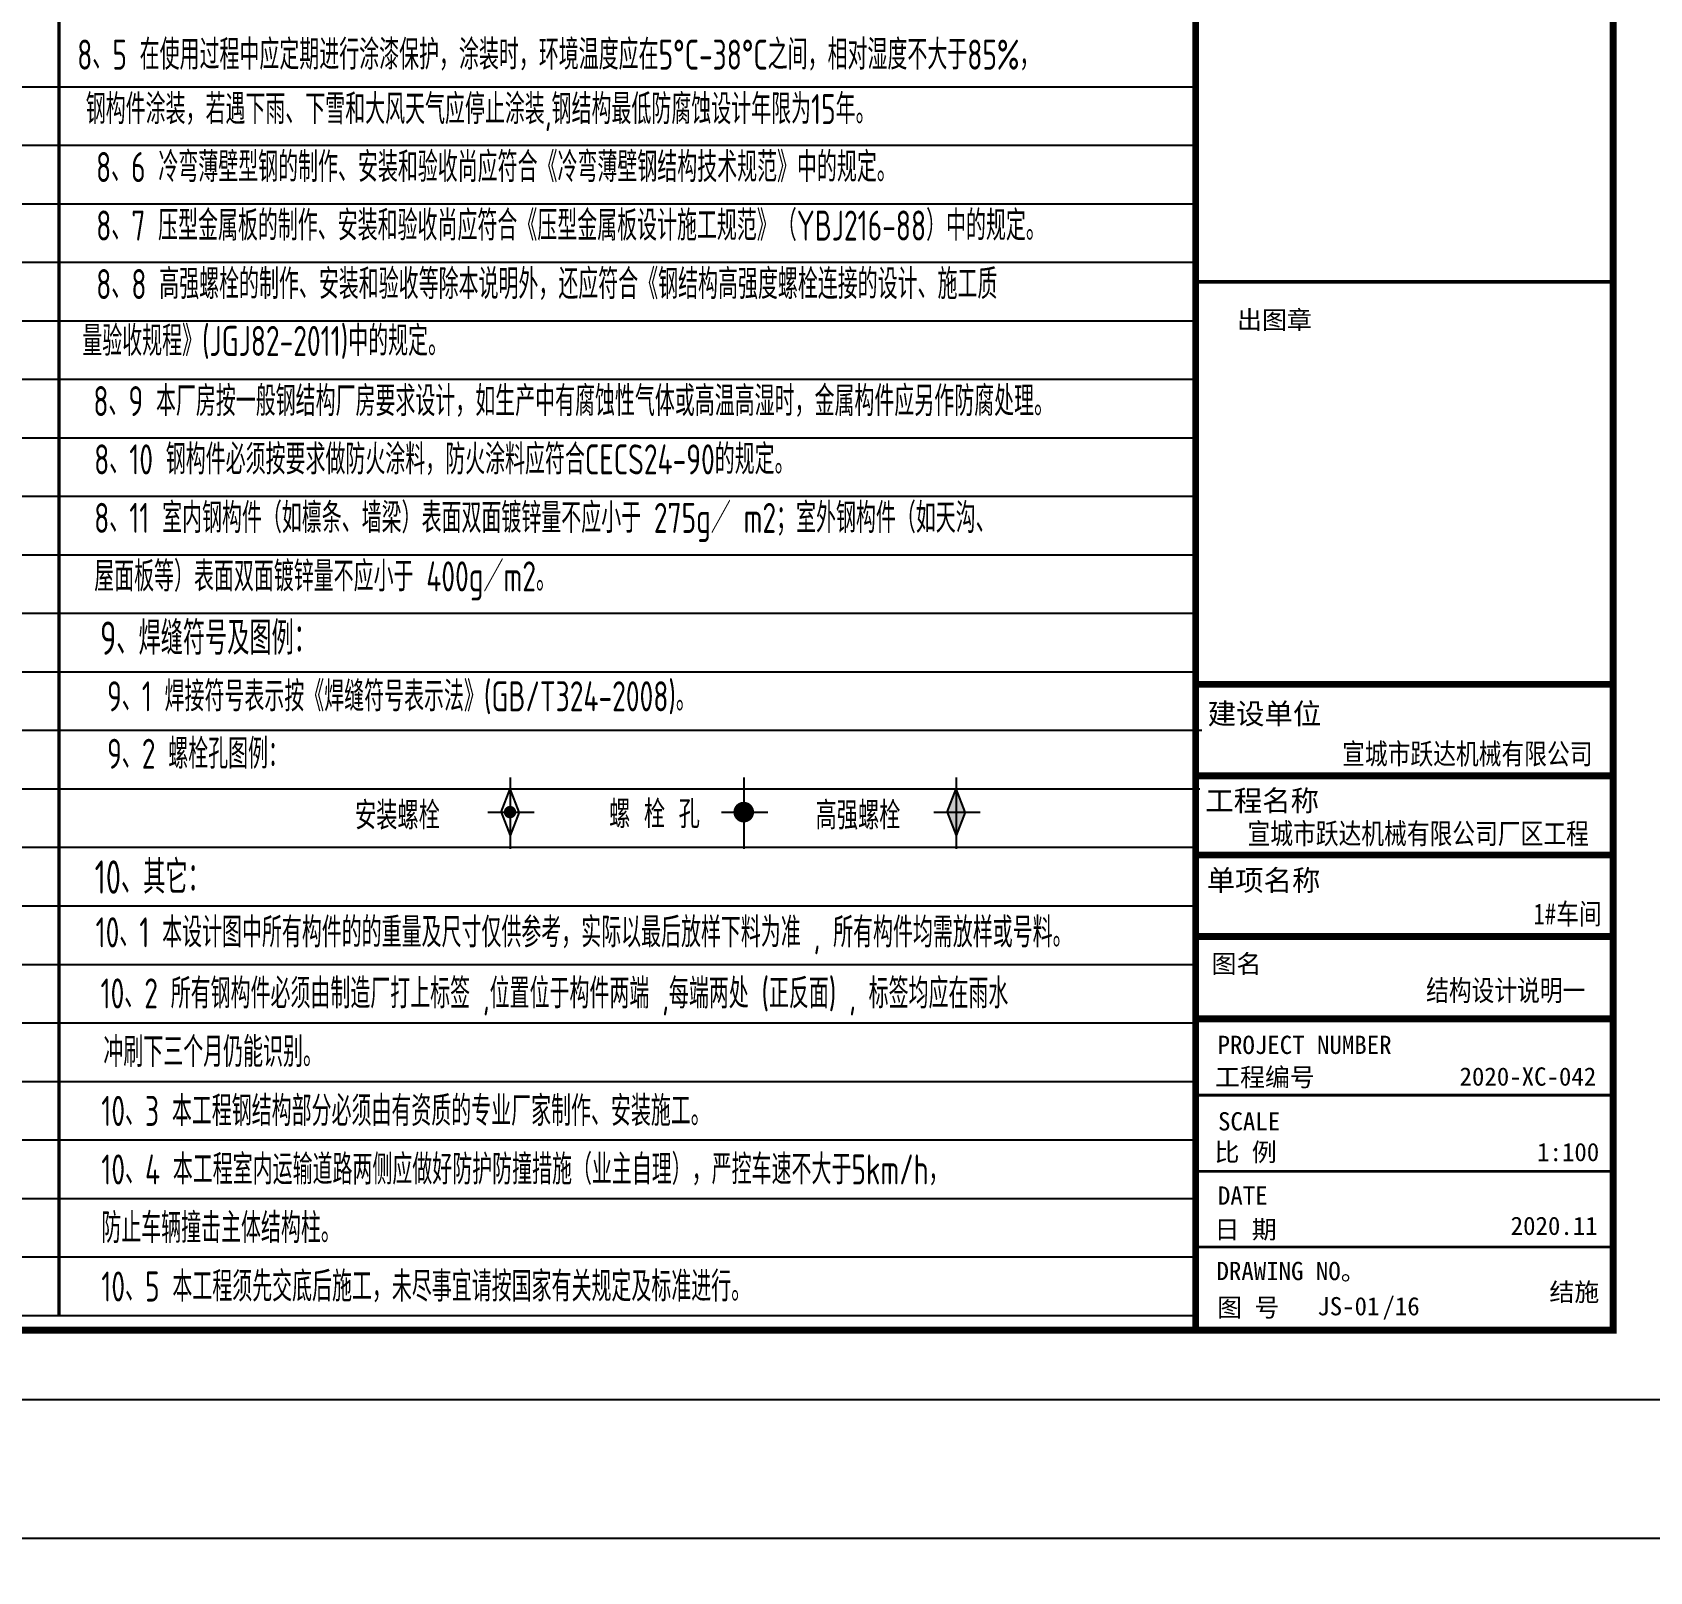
# Model space of a CAD drawing. Extents: x 69728788 to 149766163, y 20718153 to 43663798.
# Drawn here: x 74879113 to 74902394, y 21843334 to 21865480 of the extents above; entities that cross this region are included whole.
import ezdxf

# ---------------------------------------------------------------- set-up
doc = ezdxf.new("R2010")
doc.units = 0
doc.header["$LTSCALE"] = 1000
doc.header["$MEASUREMENT"] = 0
doc.layers.get('0').update_dxf_attribs({"linetype": 'CONTINUOUS'})
for name, color, linetype in [('JZSM', 7, 'CONTINUOUS'), ('PUB_TITLE', 4, 'CONTINUOUS'), ('S1', 2, 'CONTINUOUS'), ('TEXT', 7, 'CONTINUOUS'), ('WALL', 4, 'CONTINUOUS'), ('图审改图', 114, 'CONTINUOUS'), ('图框', 253, 'CONTINUOUS'), ('底线', 250, 'CONTINUOUS')]:
    doc.layers.add(name, color=color, linetype=linetype)
doc.styles.add('-黑体', font='simhei.ttf')
doc.styles.add('CPX', font='atssdeng.shx', dxfattribs={"width": 0.8, "bigfont": 'atssdchn.shx'})
doc.styles.add('HZS', font='atssdeng.shx', dxfattribs={"width": 0.7, "bigfont": 'atssdchn.shx'})
doc.styles.add('宋体', font='', dxfattribs={"width": 0.8})
doc.styles.add('黑体', font='simhei.ttf', dxfattribs={"width": 0.6, "height": 4.3})
doc.styles.get('宋体').set_extended_font_data('SimSun')

msp = doc.modelspace()

# ---------------------------------------------------------------- hatches: boundary and pattern name
h = msp.add_hatch(color=256)
h.paths.add_polyline_path([(74892409.9, 21854596.8), (74892409.9, 21854261.2), (74892538.9, 21854261.2)])
h.paths.add_polyline_path([(74892409.9, 21854596.8), (74892280.8, 21854261.2), (74892409.9, 21854261.2)])
h.paths.add_polyline_path([(74892409.9, 21854261.2), (74892280.8, 21854261.2), (74892409.9, 21853925.7)])
h.paths.add_polyline_path([(74892538.9, 21854261.2), (74892409.9, 21854261.2), (74892409.9, 21853925.7)])

# ---------------------------------------------------------------- linework, layer by layer
at = {"layer": 'JZSM'}
for p, q in [((74885989.3, 21854761), (74885989.3, 21853731.2)), ((74889353.5, 21854761), (74889353.5, 21853731.2)), ((74892409.9, 21854761), (74892409.9, 21853731.2)), ((74885860.3, 21854261.2), (74885989.3, 21854596.8)), ((74886118.4, 21854261.2), (74885989.3, 21854596.8)), ((74892280.8, 21854261.2), (74892409.9, 21854596.8)), ((74892538.9, 21854261.2), (74892409.9, 21854596.8)), ((74885671.1, 21854261.2), (74886337.9, 21854261.2)), ((74885860.3, 21854261.2), (74885989.3, 21853925.7)), ((74886118.4, 21854261.2), (74885989.3, 21853925.7)), ((74889035.3, 21854261.2), (74889702.1, 21854261.2)), ((74892091.6, 21854261.2), (74892758.5, 21854261.2)), ((74892280.8, 21854261.2), (74892409.9, 21853925.7)), ((74892538.9, 21854261.2), (74892409.9, 21853925.7))]:
    msp.add_line(p, q, dxfattribs=at)
for points, const_width in [([(74885944.8, 21854261.2, 1), (74886033.8, 21854261.2, 1)], 89.1), ([(74889279.3, 21854261.2, 1), (74889427.7, 21854261.2, 1)], 148.4)]:
    msp.add_lwpolyline(points, format="xyb", close=True, dxfattribs=dict(at, const_width=const_width))
at = {"layer": 'PUB_TITLE'}
for points in [[(74843468.9, 21845808.9), (74902868.9, 21845808.9), (74902868.9, 21887808.9), (74843468.9, 21887808.9)], [(74843468.9, 21801808.9), (74902868.9, 21801808.9), (74902868.9, 21843808.9), (74843468.9, 21843808.9)]]:
    msp.add_lwpolyline(points, close=True, dxfattribs=at)
at = {"layer": 'PUB_TITLE', "const_width": 100}
msp.add_lwpolyline([(74845968.9, 21846808.9), (74901868.9, 21846808.9), (74901868.9, 21886808.9), (74845968.9, 21886808.9)], close=True, dxfattribs=at)
at = {"layer": 'PUB_TITLE', "const_width": 50}
msp.add_lwpolyline([(74879495.9, 21882371.2), (74879495.9, 21847015.5)], dxfattribs=at)
at = {"layer": '图框', "color": 4}
for points, const_width in [([(74895859.7, 21886808.9), (74895859.7, 21846808.9)], 98.6), ([(74895859.7, 21856100.2), (74901847.1, 21856100.2)], 99.6), ([(74895859.7, 21854783.2), (74901848.9, 21854783.2)], 99.6), ([(74895859.7, 21853643.8), (74901868.9, 21853643.8)], 99.6), ([(74895859.7, 21852473.1), (74901868.9, 21852473.1)], 99.6), ([(74895859.7, 21851288.5), (74901868.9, 21851288.5)], 99.6), ([(74895859.7, 21850189.7), (74901868.9, 21850189.7)], 40.3), ([(74895859.7, 21849092.7), (74901868.9, 21849092.7)], 40.3), ([(74895859.7, 21848004.1), (74901868.9, 21848004.1)], 40.3)]:
    msp.add_lwpolyline(points, dxfattribs=dict(at, const_width=const_width))
at = {"layer": '图框', "color": 0, "const_width": 50}
msp.add_lwpolyline([(74895859.7, 21861891.3), (74901868.9, 21861891.3)], dxfattribs=at)
at = {"layer": '底线'}
for p, q in [((74895859.7, 21864693.3), (74845968.9, 21864693.3)), ((74895859.7, 21863851.5), (74845968.9, 21863851.5)), ((74895859.7, 21863009.7), (74845968.9, 21863009.7)), ((74895859.7, 21863009.7), (74845968.9, 21863009.7)), ((74895859.7, 21862167.9), (74845968.9, 21862167.9)), ((74895859.7, 21861326.1), (74845968.9, 21861326.1)), ((74895859.7, 21860484.3), (74845968.9, 21860484.3)), ((74895859.7, 21859642.5), (74845968.9, 21859642.5)), ((74895859.7, 21858800.7), (74845968.9, 21858800.7)), ((74895859.7, 21857958.9), (74845968.9, 21857958.9)), ((74895859.7, 21857117.1), (74845968.9, 21857117.1)), ((74895859.7, 21856275.3), (74845968.9, 21856275.3)), ((74895948.3, 21855433.5), (74845968.9, 21855433.5)), ((74895916.4, 21854591.7), (74845968.9, 21854591.7)), ((74895859.7, 21853749.9), (74845968.9, 21853749.9)), ((74895859.7, 21852908.1), (74845968.9, 21852908.1)), ((74895859.7, 21852066.3), (74845968.9, 21852066.3)), ((74895859.7, 21851224.5), (74845968.9, 21851224.5)), ((74895859.7, 21850382.7), (74845968.9, 21850382.7)), ((74895859.7, 21849540.9), (74845968.9, 21849540.9)), ((74895859.7, 21848699.1), (74845968.9, 21848699.1)), ((74895859.7, 21847857.3), (74845968.9, 21847857.3)), ((74895859.7, 21847015.5), (74845968.9, 21847015.5))]:
    msp.add_line(p, q, dxfattribs=at)

# ---------------------------------------------------------------- texts
at = {"insert": (74897995.8, 21854951.8), "char_height": 1.667, "width": 29.39, "attachment_point": 1}
msp.add_mtext('宣城嘉怡纸箱包装有限公司', dxfattribs=at)
at = {"layer": 'JZSM', "style": 'CPX', "width": 0.8}
for s, p in [('  安装螺栓', (74883367.4, 21854011.2)), (' 螺 栓 孔', (74887220.3, 21854029.9)), ('  高强螺栓', (74889997.3, 21854011.2))]:
    msp.add_text(s, height=401.77, dxfattribs=at).set_placement(p)
at = {"layer": 'S1', "style": 'HZS', "width": 0.7}
for s, p in [('8、6 冷弯薄壁型钢的制作、安装和验收尚应符合《冷弯薄壁钢结构技术规范》中的规定。', (74880029.5, 21863326)), ('8、7 压型金属板的制作、安装和验收尚应符合《压型金属板设计施工规范》（YBJ216-88）中的规定。', (74880032.5, 21862484.2)), ('8、8 高强螺栓的制作、安装和验收等除本说明外，还应符合《钢结构高强度螺栓连接的设计、施工质', (74880032.5, 21861642.4)), ('量验收规程》(JGJ82-2011)中的规定。', (74879831.7, 21860824.1)), ('8、9 本厂房按一般钢结构厂房要求设计，如生产中有腐蚀性气体或高温高湿时，金属构件应另作防腐处理。', (74879991, 21859958.8)), ('8、10 钢构件必须按要求做防火涂料，防火涂料应符合CECS24-90的规定。', (74880003.3, 21859120)), ('9、1 焊接符号表示按《焊缝符号表示法》(GB/T324-2008)。', (74880188.7, 21855711.4)), ('9、2 螺栓孔图例：', (74880188.7, 21854884.7)), ('10、1 本设计图中所有构件的的重量及尺寸仅供参考，实际以最后放样下料为准 , 所有构件均需放样或号料。', (74880023.9, 21852315.4)), ('10、2 所有钢构件必须由制造厂打上标签 ,位置位于构件两端 ,每端两处 (正反面) , 标签均应在雨水', (74880094.9, 21851436.6)), ('冲刷下三个月仍能识别。', (74880135.5, 21850594.8)), ('10、3 本工程钢结构部分必须由有资质的专业厂家制作、安装施工。', (74880105.7, 21849745.7)), ('10、5 本工程须先交底后施工，未尽事宜请按国家有关规定及标准进行。', (74880105.7, 21847220.3))]:
    msp.add_text(s, height=432, dxfattribs=at).set_placement(p)
at = {"layer": 'S1', "color": 1, "style": 'HZS', "width": 0.7}
for s, p in [('9、焊缝符号及图例：', (74880086.6, 21856524.3)), ('10、其它：', (74880009.7, 21853086.6))]:
    msp.add_text(s, height=480, dxfattribs=at).set_placement(p)
at = {"layer": 'TEXT', "color": 3, "style": '-黑体', "width": 0.8}
for s, p in [('宣城市跃达机械有限公司', (74897967.8, 21854949.6)), ('宣城市跃达机械有限公司厂区工程', (74896605.5, 21853802.5)), ('1#车间', (74900720.8, 21852646.7)), ('结构设计说明一 ', (74899176, 21851546.3))]:
    msp.add_text(s, height=300.15, dxfattribs=at).set_placement(p)
at = {"layer": 'WALL', "style": 'HZS', "width": 0.7}
for s, p in [('10、4 本工程室内运输道路两侧应做好防护防撞措施（业主自理），严控车速不大于5km/h，', (74880105.7, 21848903.9)), ('防止车辆撞击主体结构柱。', (74880105.7, 21848062.1))]:
    msp.add_text(s, height=432, dxfattribs=at).set_placement(p)
at = {"layer": '图审改图', "style": 'HZS', "width": 0.7}
for s, p in [('8、5 在使用过程中应定期进行涂漆保护，涂装时，环境温度应在5°C-38°C之间，相对湿度不大于85%%%，', (74879759.1, 21864943.3)), ('钢构件涂装，若遇下雨、下雪和大风天气应停止涂装,钢结构最低防腐蚀设计年限为15年。', (74879881.9, 21864159.1)), ('8、11 室内钢构件（如檩条、墙梁）表面双面镀锌量不应小于 275g／ m2；室外钢构件（如天沟、', (74880003.3, 21858278.2)), ('屋面板等）表面双面镀锌量不应小于 400g／m2。', (74880003.3, 21857436.4))]:
    msp.add_text(s, height=432, dxfattribs=at).set_placement(p)
at = {"layer": '图框', "color": 4}
for s, height, style, p in [('出图章', 262.94, '黑体', (74896454.9, 21861210.9)), ('建设单位', 300, '黑体', (74896031.3, 21855527.5)), ('工程名称', 300, '黑体', (74895998.1, 21854276)), ('单项名称', 300, '黑体', (74896018.1, 21853130.1)), ('图名', 262.94, '黑体', (74896087.4, 21851948)), ('工程编号', 262.94, '黑体', (74896138.8, 21850316.7)), ('2020-XC-042', 262.944, '宋体', (74899657.2, 21850325.8)), ('SCALE', 262.94, '黑体', (74896180.7, 21849681.2)), ('比 例', 262.94, '黑体', (74896130, 21849238.3)), ('1:100', 262.94, '宋体', (74900773.6, 21849239.3)), ('DATE', 262.94, '黑体', (74896179.3, 21848612.6)), ('2020.11', 262.94, '宋体', (74900393.1, 21848177.8)), ('日 期', 262.94, '黑体', (74896130, 21848125.4)), ('DRAWING NO。', 262.944, '黑体', (74896158.6, 21847527.9)), ('图 号', 262.94, '黑体', (74896167.3, 21847002.8))]:
    msp.add_text(s, height=height, dxfattribs=dict(at, style=style)).set_placement(p)
at = {"layer": '图框', "color": 0, "style": '黑体'}
msp.add_text('PROJECT NUMBER', height=262.944, dxfattribs=at).set_placement((74896174.3, 21850781.5))
at = {"layer": '图框', "color": 3, "style": '宋体'}
for s, p in [('结施', (74900950.9, 21847225.3)), ('JS-01', (74897609.5, 21847021.2)), ('/16', (74898547.2, 21847021.2))]:
    msp.add_text(s, height=262.94, dxfattribs=at).set_placement(p)

doc.saveas('drawing.dxf')
